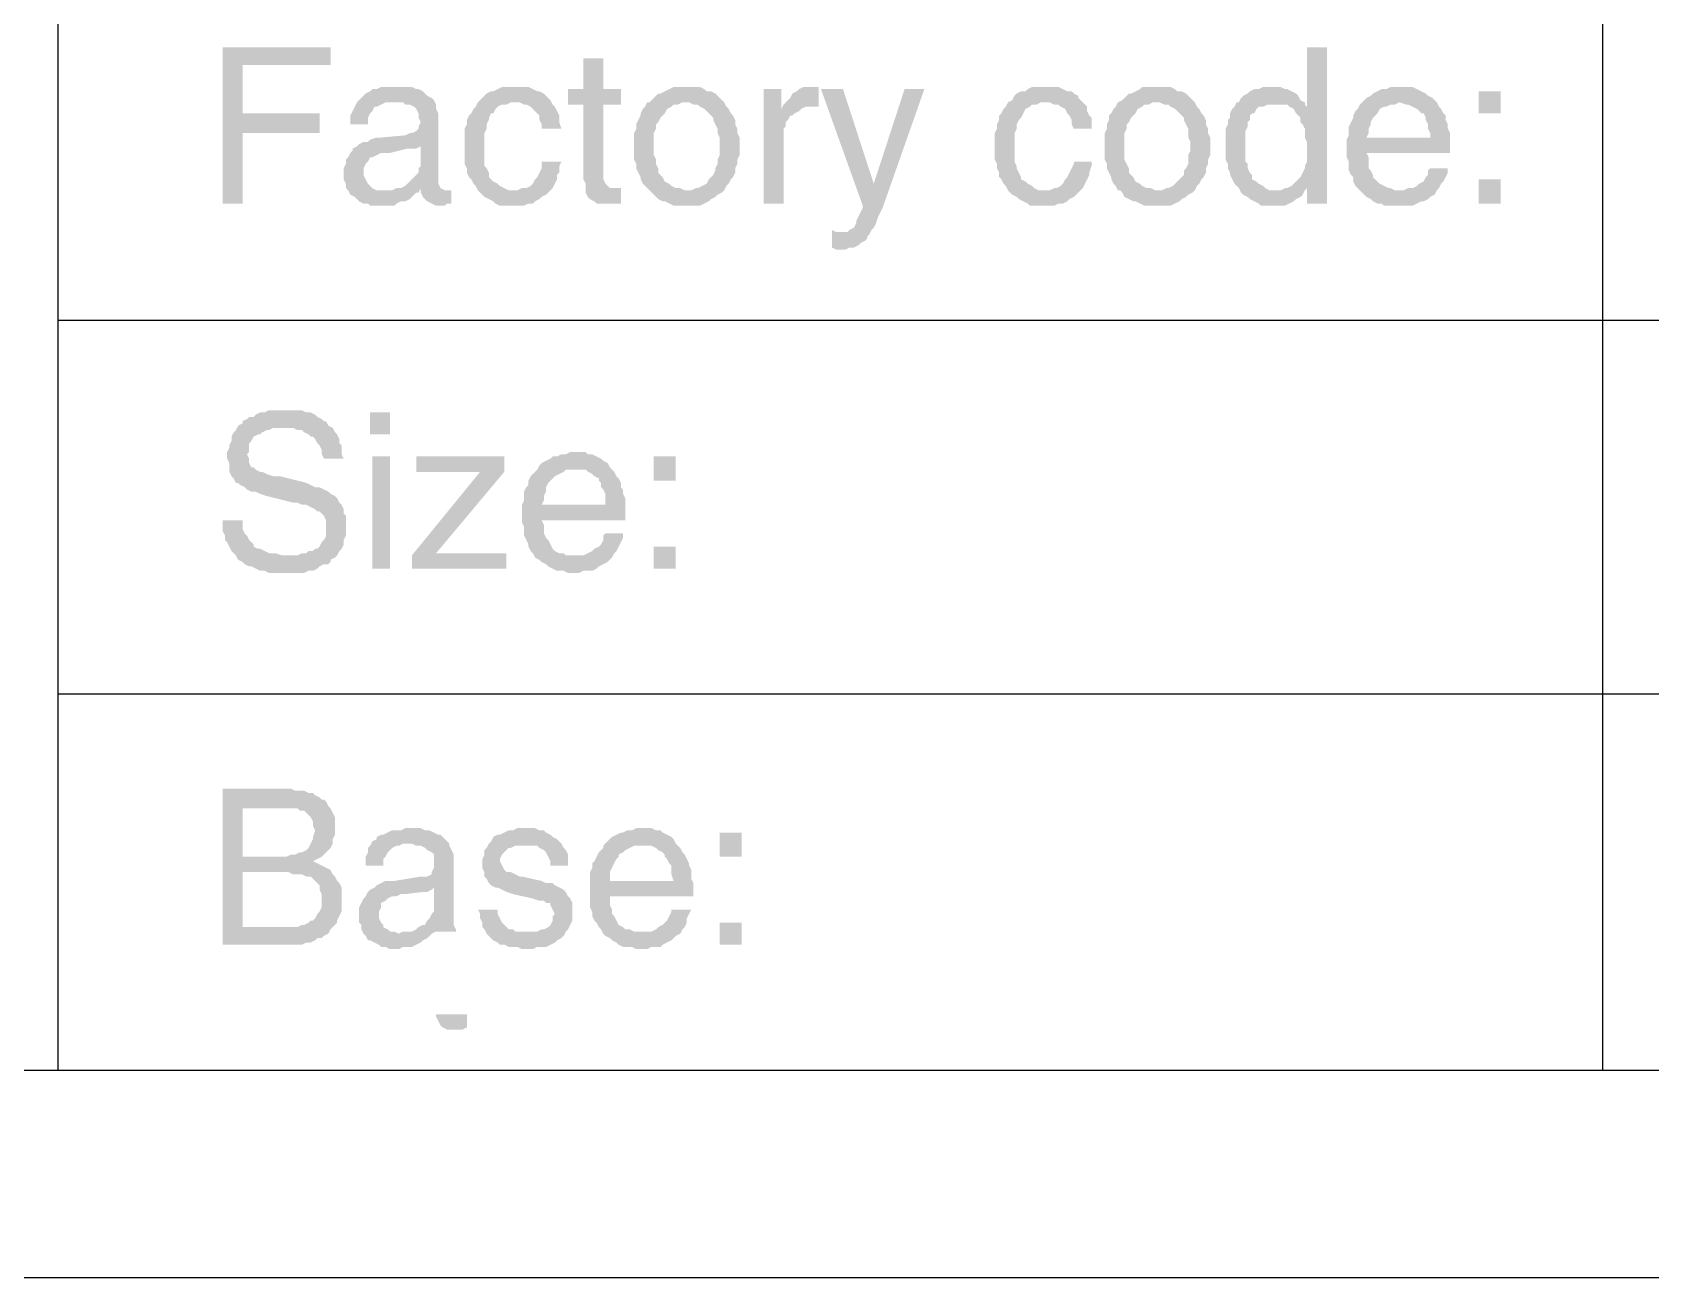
# Model space of a CAD drawing. Header units: millimetres. Extents: x 1167 to 2269, y 1197 to 1555.
# Drawn here: x 1868.14 to 1901.34, y 1258.23 to 1283.78 of the extents above; entities that cross this region are included whole.
import ezdxf

# ---------------------------------------------------------------- set-up
doc = ezdxf.new("R2010")
doc.units = ezdxf.units.MM

msp = doc.modelspace()

# ---------------------------------------------------------------- hatches: boundary and pattern name
at = {"transparency": 33554559}
for points in [[(1874.25349, 1283.4734), (1872.04202, 1283.4734), (1872.04202, 1280.26902), (1872.44821, 1280.26902), (1872.44821, 1281.71325), (1874.02783, 1281.71325), (1874.02783, 1282.11944), (1872.44821, 1282.11944), (1872.44821, 1283.11235), (1874.25349, 1283.11235), (1874.25349, 1283.29288)], [(1879.84988, 1283.24774), (1879.44369, 1283.24774), (1879.44369, 1282.61589), (1879.12777, 1282.61589), (1879.12777, 1282.29997), (1879.44369, 1282.29997), (1879.44369, 1280.76547), (1879.48883, 1280.67521), (1879.48883, 1280.49468), (1879.53396, 1280.40442), (1879.57909, 1280.35928), (1879.57909, 1280.35928), (1879.66936, 1280.31415), (1879.71449, 1280.26902), (1880.21094, 1280.26902), (1880.21094, 1280.58495), (1879.98528, 1280.58495), (1879.94015, 1280.63008), (1879.89502, 1280.67521), (1879.84988, 1280.76547), (1879.84988, 1282.29997), (1880.21094, 1282.29997), (1880.21094, 1282.61589), (1879.84988, 1282.61589)], [(1894.69837, 1283.4734), (1894.29218, 1283.4734), (1894.29218, 1282.25484), (1893.93112, 1282.25484), (1894.02139, 1282.2097), (1894.06652, 1282.11944), (1894.11165, 1282.07431), (1894.15678, 1282.02918), (1894.15678, 1281.93891), (1894.20191, 1281.89378), (1894.24705, 1281.80351), (1894.24705, 1281.62299), (1894.29218, 1281.53272), (1894.29218, 1281.12653), (1894.24705, 1281.03627), (1894.24705, 1280.99114), (1894.20191, 1280.90087), (1894.15678, 1280.81061), (1894.11165, 1280.76547), (1894.11165, 1280.76547), (1894.02139, 1280.67521), (1893.97625, 1280.63008), (1893.88599, 1280.58495), (1894.29218, 1280.58495), (1894.29218, 1280.26902), (1894.69837, 1280.26902)], [(1875.60746, 1282.66103), (1875.29153, 1282.66103), (1875.20127, 1282.61589), (1875.11101, 1282.61589), (1875.06587, 1282.57076), (1874.97561, 1282.52563), (1874.93048, 1282.4805), (1874.88535, 1282.43536), (1874.84021, 1282.39023), (1874.79508, 1282.3451), (1874.74995, 1282.25484), (1874.70482, 1282.16457), (1874.65968, 1282.07431), (1874.65968, 1281.89378), (1875.02074, 1281.89378), (1875.02074, 1282.02918), (1875.06587, 1282.11944), (1875.11101, 1282.16457), (1875.15614, 1282.25484), (1875.20127, 1282.25484), (1875.29153, 1282.29997), (1875.3818, 1282.3451), (1875.56233, 1282.3451), (1876.37471, 1282.39023), (1876.32957, 1282.43536), (1876.23931, 1282.4805), (1876.19418, 1282.52563), (1876.14905, 1282.57076), (1876.05878, 1282.61589), (1876.01365, 1282.61589), (1875.92339, 1282.66103), (1875.69772, 1282.66103)], [(1878.0446, 1282.66103), (1877.7738, 1282.66103), (1877.68354, 1282.61589), (1877.59328, 1282.57076), (1877.54814, 1282.57076), (1877.45788, 1282.52563), (1877.41275, 1282.4805), (1877.32248, 1282.39023), (1877.27735, 1282.3451), (1878.13486, 1282.3451), (1878.22513, 1282.29997), (1878.27026, 1282.29997), (1878.36052, 1282.25484), (1878.40565, 1282.2097), (1878.49592, 1282.11944), (1878.54105, 1282.07431), (1878.54105, 1281.98404), (1878.58618, 1281.89378), (1878.58618, 1281.80351), (1878.99237, 1281.80351), (1878.94724, 1281.93891), (1878.94724, 1282.07431), (1878.90211, 1282.16457), (1878.85698, 1282.25484), (1878.81184, 1282.29997), (1878.76671, 1282.39023), (1878.72158, 1282.43536), (1878.67645, 1282.4805), (1878.63132, 1282.52563), (1878.54105, 1282.57076), (1878.49592, 1282.57076), (1878.40565, 1282.61589), (1878.31539, 1282.66103), (1878.13486, 1282.66103)], [(1881.56491, 1282.66103), (1881.29411, 1282.66103), (1881.20385, 1282.61589), (1881.11358, 1282.57076), (1881.02332, 1282.52563), (1880.97819, 1282.52563), (1880.88792, 1282.43536), (1880.84279, 1282.39023), (1880.79766, 1282.3451), (1880.75253, 1282.3451), (1880.7074, 1282.25484), (1880.66226, 1282.2097), (1880.61713, 1282.11944), (1880.61713, 1282.07431), (1880.572, 1281.98404), (1880.52687, 1281.89378), (1880.52687, 1281.80351), (1880.48173, 1281.71325), (1880.48173, 1281.44246), (1880.48173, 1281.17166), (1880.52687, 1281.0814), (1880.52687, 1280.99114), (1880.572, 1280.90087), (1880.61713, 1280.81061), (1880.61713, 1280.76547), (1880.66226, 1280.67521), (1880.7074, 1280.63008), (1880.79766, 1280.53981), (1881.56491, 1280.53981), (1881.51977, 1280.53981), (1881.42951, 1280.58495), (1881.33925, 1280.58495), (1881.24898, 1280.63008), (1881.20385, 1280.67521), (1881.11358, 1280.72034), (1881.06845, 1280.81061), (1881.02332, 1280.85574), (1880.97819, 1280.90087), (1880.97819, 1280.99114), (1880.93306, 1281.0814), (1880.93306, 1281.17166), (1880.88792, 1281.26193), (1880.88792, 1281.71325), (1880.93306, 1281.80351), (1880.93306, 1281.89378), (1880.97819, 1281.93891), (1881.02332, 1282.02918), (1881.06845, 1282.07431), (1881.11358, 1282.11944), (1881.15872, 1282.2097), (1881.24898, 1282.25484), (1881.29411, 1282.29997), (1881.38438, 1282.29997), (1881.47464, 1282.3451), (1882.33215, 1282.3451), (1882.28702, 1282.39023), (1882.19676, 1282.4805), (1882.15162, 1282.52563), (1882.06136, 1282.57076), (1881.9711, 1282.57076), (1881.92596, 1282.61589), (1881.8357, 1282.66103), (1881.65517, 1282.66103)], [(1883.50559, 1282.61589), (1883.14453, 1282.61589), (1883.14453, 1280.26902), (1883.55072, 1280.26902), (1883.55072, 1281.80351), (1883.59585, 1281.84865), (1883.59585, 1281.93891), (1883.64099, 1281.98404), (1883.68612, 1282.07431), (1883.73125, 1282.07431), (1883.77638, 1282.11944), (1883.86665, 1282.16457), (1883.50559, 1282.2097)], [(1884.18257, 1282.66103), (1883.95691, 1282.66103), (1883.86665, 1282.61589), (1883.82152, 1282.57076), (1883.73125, 1282.52563), (1883.68612, 1282.43536), (1883.64099, 1282.39023), (1883.59585, 1282.3451), (1883.55072, 1282.29997), (1884.18257, 1282.25484), (1884.27284, 1282.25484), (1884.27284, 1282.66103), (1884.27284, 1282.66103)], [(1884.76929, 1282.61589), (1884.31797, 1282.61589), (1885.17548, 1280.22389), (1885.40114, 1280.67521)], [(1886.43918, 1282.61589), (1886.03299, 1282.61589), (1885.40114, 1280.67521), (1885.17548, 1280.22389), (1885.17548, 1280.17876), (1885.17548, 1280.17876), (1885.13035, 1280.08849), (1885.08522, 1279.99823), (1885.04008, 1279.90796), (1885.04008, 1279.86283), (1884.99495, 1279.77257), (1884.90469, 1279.72743), (1884.85956, 1279.6823), (1884.76929, 1279.6823), (1885.31088, 1279.63717), (1885.35601, 1279.72743), (1885.40114, 1279.77257), (1885.44627, 1279.86283), (1885.49141, 1279.99823), (1885.53654, 1280.08849), (1885.58167, 1280.17876)], [(1888.92145, 1282.66103), (1888.65066, 1282.66103), (1888.56039, 1282.61589), (1888.51526, 1282.57076), (1888.425, 1282.57076), (1888.33473, 1282.52563), (1888.2896, 1282.4805), (1888.24447, 1282.39023), (1888.1542, 1282.3451), (1889.01172, 1282.3451), (1889.10198, 1282.29997), (1889.19224, 1282.29997), (1889.23738, 1282.25484), (1889.32764, 1282.2097), (1889.37277, 1282.11944), (1889.4179, 1282.07431), (1889.46304, 1281.98404), (1889.46304, 1281.89378), (1889.50817, 1281.80351), (1889.86923, 1281.80351), (1889.86923, 1282.02918), (1889.82409, 1282.07431), (1889.77896, 1282.16457), (1889.77896, 1282.25484), (1889.73383, 1282.29997), (1889.64357, 1282.39023), (1889.59843, 1282.43536), (1889.59843, 1282.4805), (1889.50817, 1282.52563), (1889.46304, 1282.57076), (1889.37277, 1282.57076), (1889.28251, 1282.61589), (1889.19224, 1282.66103), (1889.01172, 1282.66103)], [(1891.22319, 1282.66103), (1890.90727, 1282.66103), (1890.86213, 1282.61589), (1890.77187, 1282.57076), (1890.68161, 1282.52563), (1890.63647, 1282.52563), (1890.54621, 1282.43536), (1890.50108, 1282.39023), (1890.41081, 1282.3451), (1890.41081, 1282.3451), (1890.36568, 1282.25484), (1890.32055, 1282.2097), (1890.27542, 1282.11944), (1890.23028, 1282.07431), (1890.23028, 1281.98404), (1890.18515, 1281.89378), (1890.18515, 1281.80351), (1890.14002, 1281.71325), (1890.14002, 1281.44246), (1890.14002, 1281.17166), (1890.18515, 1281.0814), (1890.18515, 1280.99114), (1890.23028, 1280.90087), (1890.27542, 1280.81061), (1890.27542, 1280.76547), (1890.32055, 1280.67521), (1890.36568, 1280.63008), (1890.41081, 1280.53981), (1891.22319, 1280.53981), (1891.17806, 1280.53981), (1891.0878, 1280.58495), (1890.99753, 1280.58495), (1890.90727, 1280.63008), (1890.86213, 1280.67521), (1890.77187, 1280.72034), (1890.72674, 1280.81061), (1890.68161, 1280.85574), (1890.63647, 1280.90087), (1890.63647, 1280.99114), (1890.59134, 1281.0814), (1890.54621, 1281.17166), (1890.54621, 1281.71325), (1890.59134, 1281.80351), (1890.59134, 1281.89378), (1890.63647, 1281.93891), (1890.68161, 1282.02918), (1890.72674, 1282.07431), (1890.77187, 1282.11944), (1890.817, 1282.2097), (1890.90727, 1282.25484), (1890.9524, 1282.29997), (1891.04266, 1282.29997), (1891.13293, 1282.3451), (1891.99044, 1282.3451), (1891.94531, 1282.39023), (1891.85504, 1282.4805), (1891.80991, 1282.52563), (1891.71965, 1282.57076), (1891.62938, 1282.57076), (1891.58425, 1282.61589), (1891.49398, 1282.66103), (1891.31346, 1282.66103)], [(1893.57006, 1282.66103), (1893.38954, 1282.66103), (1893.29927, 1282.61589), (1893.20901, 1282.61589), (1893.11874, 1282.57076), (1893.07361, 1282.52563), (1892.98335, 1282.4805), (1892.93821, 1282.43536), (1892.89308, 1282.3451), (1892.84795, 1282.3451), (1893.66033, 1282.29997), (1893.88599, 1282.29997), (1893.93112, 1282.25484), (1894.29218, 1282.25484), (1894.24705, 1282.29997), (1894.24705, 1282.3451), (1894.15678, 1282.39023), (1894.11165, 1282.4805), (1894.06652, 1282.52563), (1893.97625, 1282.57076), (1893.88599, 1282.61589), (1893.84086, 1282.61589), (1893.75059, 1282.66103), (1893.66033, 1282.66103)], [(1896.23286, 1282.66103), (1896.0072, 1282.66103), (1895.91694, 1282.61589), (1895.82667, 1282.61589), (1895.73641, 1282.57076), (1895.64614, 1282.52563), (1895.60101, 1282.4805), (1895.51075, 1282.43536), (1895.46562, 1282.39023), (1895.42048, 1282.3451), (1896.18773, 1282.3451), (1896.32313, 1282.29997), (1896.36826, 1282.29997), (1896.45852, 1282.25484), (1896.54879, 1282.2097), (1896.59392, 1282.16457), (1896.63905, 1282.11944), (1896.68418, 1282.11944), (1896.72932, 1282.02918), (1896.72932, 1281.98404), (1896.77445, 1281.89378), (1896.77445, 1281.80351), (1896.81958, 1281.71325), (1896.81958, 1281.62299), (1895.51075, 1281.62299), (1895.10456, 1281.57785), (1895.10456, 1281.2168), (1895.14969, 1281.12653), (1895.14969, 1280.946), (1895.19482, 1280.85574), (1895.23995, 1280.81061), (1895.23995, 1280.72034), (1895.28509, 1280.63008), (1895.33022, 1280.58495), (1895.37535, 1280.53981), (1896.18773, 1280.53981), (1896.09747, 1280.53981), (1896.0072, 1280.58495), (1895.96207, 1280.58495), (1895.87181, 1280.63008), (1895.78154, 1280.67521), (1895.73641, 1280.72034), (1895.69128, 1280.76547), (1895.64614, 1280.81061), (1895.64614, 1280.85574), (1895.60101, 1280.946), (1895.55588, 1280.99114), (1895.55588, 1281.2168), (1895.51075, 1281.30706), (1897.22577, 1281.30706), (1897.22577, 1281.71325), (1897.18064, 1281.80351), (1897.18064, 1281.89378), (1897.13551, 1281.98404), (1897.13551, 1282.07431), (1897.09037, 1282.11944), (1897.04524, 1282.2097), (1897.00011, 1282.25484), (1896.95498, 1282.3451), (1896.90985, 1282.39023), (1896.86471, 1282.43536), (1896.77445, 1282.4805), (1896.72932, 1282.52563), (1896.63905, 1282.57076), (1896.54879, 1282.61589), (1896.45852, 1282.66103), (1896.32313, 1282.66103)], [(1898.26381, 1282.11944), (1898.26381, 1282.57076), (1897.81249, 1282.57076), (1897.81249, 1282.11944)], [(1876.37471, 1282.39023), (1875.56233, 1282.3451), (1875.74286, 1282.3451), (1875.78799, 1282.29997), (1875.87825, 1282.29997), (1875.96852, 1282.25484), (1876.01365, 1282.2097), (1876.05878, 1282.11944), (1876.05878, 1282.02918), (1876.10391, 1281.93891), (1876.10391, 1281.93891), (1876.05878, 1281.84865), (1876.05878, 1281.80351), (1876.01365, 1281.75838), (1875.92339, 1281.71325), (1875.87825, 1281.71325), (1875.78799, 1281.66812), (1875.29153, 1281.62299), (1875.20127, 1281.62299), (1875.06587, 1281.57785), (1875.02074, 1281.53272), (1874.93048, 1281.53272), (1874.84021, 1281.48759), (1876.10391, 1281.44246), (1876.10391, 1281.03627), (1876.10391, 1281.03627), (1876.05878, 1280.99114), (1876.05878, 1280.90087), (1876.01365, 1280.85574), (1875.92339, 1280.76547), (1875.87825, 1280.72034), (1875.83312, 1280.67521), (1875.78799, 1280.63008), (1875.69772, 1280.58495), (1875.60746, 1280.58495), (1875.5172, 1280.53981), (1874.61455, 1280.53981), (1874.65968, 1280.44955), (1874.74995, 1280.40442), (1874.79508, 1280.35928), (1874.84021, 1280.31415), (1874.93048, 1280.26902), (1875.02074, 1280.26902), (1875.06587, 1280.22389), (1875.56233, 1280.22389), (1875.60746, 1280.26902), (1875.69772, 1280.31415), (1875.78799, 1280.31415), (1875.87825, 1280.35928), (1875.92339, 1280.40442), (1876.01365, 1280.49468), (1876.05878, 1280.49468), (1876.10391, 1280.58495), (1876.5101, 1280.58495), (1876.46497, 1280.67521), (1876.46497, 1282.11944), (1876.41984, 1282.2097), (1876.41984, 1282.29997)], [(1877.27735, 1282.3451), (1877.23222, 1282.25484), (1877.18709, 1282.2097), (1877.14195, 1282.11944), (1877.09682, 1282.07431), (1877.05169, 1281.98404), (1877.05169, 1281.89378), (1877.00656, 1281.80351), (1877.00656, 1281.0814), (1877.05169, 1280.99114), (1877.05169, 1280.90087), (1877.09682, 1280.81061), (1877.14195, 1280.76547), (1877.18709, 1280.67521), (1877.23222, 1280.63008), (1877.27735, 1280.53981), (1877.99947, 1280.53981), (1877.9092, 1280.53981), (1877.81894, 1280.58495), (1877.72867, 1280.63008), (1877.68354, 1280.67521), (1877.59328, 1280.72034), (1877.54814, 1280.76547), (1877.50301, 1280.81061), (1877.50301, 1280.90087), (1877.45788, 1280.99114), (1877.41275, 1281.03627), (1877.41275, 1281.71325), (1877.45788, 1281.80351), (1877.45788, 1281.89378), (1877.50301, 1281.98404), (1877.50301, 1282.02918), (1877.54814, 1282.11944), (1877.59328, 1282.11944), (1877.63841, 1282.2097), (1877.68354, 1282.25484), (1877.7738, 1282.29997), (1877.86407, 1282.29997), (1877.95433, 1282.3451), (1878.0446, 1282.3451)], [(1882.33215, 1282.3451), (1881.56491, 1282.3451), (1881.61004, 1282.3451), (1881.7003, 1282.29997), (1881.79057, 1282.29997), (1881.8357, 1282.25484), (1881.92596, 1282.2097), (1881.9711, 1282.16457), (1882.06136, 1282.07431), (1882.10649, 1282.02918), (1882.10649, 1281.98404), (1882.15162, 1281.89378), (1882.19676, 1281.80351), (1882.19676, 1281.71325), (1882.24189, 1281.62299), (1882.24189, 1281.26193), (1882.19676, 1281.17166), (1882.19676, 1281.0814), (1882.15162, 1280.99114), (1882.15162, 1280.946), (1882.10649, 1280.85574), (1882.06136, 1280.81061), (1882.01623, 1280.76547), (1881.9711, 1280.67521), (1881.88083, 1280.63008), (1881.79057, 1280.58495), (1881.74544, 1280.58495), (1881.65517, 1280.53981), (1880.79766, 1280.53981), (1880.84279, 1280.49468), (1880.93306, 1280.40442), (1880.97819, 1280.35928), (1881.06845, 1280.31415), (1881.11358, 1280.31415), (1881.20385, 1280.26902), (1881.29411, 1280.22389), (1881.8357, 1280.22389), (1881.92596, 1280.26902), (1882.01623, 1280.31415), (1882.06136, 1280.35928), (1882.15162, 1280.40442), (1882.19676, 1280.44955), (1882.28702, 1280.49468), (1882.33215, 1280.53981), (1882.33215, 1280.53981), (1882.37729, 1280.63008), (1882.42242, 1280.67521), (1882.46755, 1280.76547), (1882.51268, 1280.81061), (1882.55781, 1280.90087), (1882.55781, 1280.99114), (1882.60295, 1281.0814), (1882.60295, 1281.17166), (1882.64808, 1281.26193), (1882.64808, 1281.44246), (1882.64808, 1281.62299), (1882.60295, 1281.71325), (1882.60295, 1281.80351), (1882.55781, 1281.89378), (1882.55781, 1281.98404), (1882.51268, 1282.07431), (1882.46755, 1282.11944), (1882.42242, 1282.2097), (1882.37729, 1282.25484)], [(1883.55072, 1282.29997), (1883.50559, 1282.2097), (1883.86665, 1282.16457), (1883.91178, 1282.2097), (1884.00204, 1282.25484), (1884.18257, 1282.25484)], [(1888.1542, 1282.3451), (1888.10907, 1282.25484), (1888.06394, 1282.2097), (1888.01881, 1282.11944), (1887.97368, 1282.07431), (1887.97368, 1281.98404), (1887.92854, 1281.89378), (1887.92854, 1281.80351), (1887.88341, 1281.71325), (1887.88341, 1281.17166), (1887.92854, 1281.0814), (1887.92854, 1280.99114), (1887.97368, 1280.90087), (1887.97368, 1280.81061), (1888.01881, 1280.76547), (1888.06394, 1280.67521), (1888.10907, 1280.63008), (1888.1542, 1280.53981), (1888.92145, 1280.53981), (1888.78605, 1280.53981), (1888.69579, 1280.58495), (1888.65066, 1280.63008), (1888.56039, 1280.67521), (1888.51526, 1280.72034), (1888.425, 1280.76547), (1888.425, 1280.81061), (1888.37986, 1280.90087), (1888.33473, 1280.99114), (1888.33473, 1281.03627), (1888.2896, 1281.12653), (1888.2896, 1281.71325), (1888.33473, 1281.80351), (1888.33473, 1281.89378), (1888.37986, 1281.98404), (1888.425, 1282.02918), (1888.47013, 1282.11944), (1888.47013, 1282.11944), (1888.51526, 1282.2097), (1888.60553, 1282.25484), (1888.65066, 1282.29997), (1888.74092, 1282.29997), (1888.83119, 1282.3451), (1888.92145, 1282.3451)], [(1891.99044, 1282.3451), (1891.22319, 1282.3451), (1891.26832, 1282.3451), (1891.35859, 1282.29997), (1891.44885, 1282.29997), (1891.49398, 1282.25484), (1891.58425, 1282.2097), (1891.62938, 1282.16457), (1891.71965, 1282.07431), (1891.76478, 1282.02918), (1891.76478, 1281.98404), (1891.80991, 1281.89378), (1891.85504, 1281.80351), (1891.85504, 1281.62299), (1891.90017, 1281.53272), (1891.90017, 1281.35219), (1891.85504, 1281.26193), (1891.85504, 1281.0814), (1891.80991, 1280.99114), (1891.76478, 1280.946), (1891.76478, 1280.85574), (1891.71965, 1280.81061), (1891.67451, 1280.76547), (1891.58425, 1280.67521), (1891.53912, 1280.63008), (1891.44885, 1280.58495), (1891.40372, 1280.58495), (1891.31346, 1280.53981), (1890.45594, 1280.53981), (1890.50108, 1280.49468), (1890.54621, 1280.40442), (1890.63647, 1280.35928), (1890.72674, 1280.31415), (1890.77187, 1280.31415), (1890.86213, 1280.26902), (1890.9524, 1280.22389), (1891.49398, 1280.22389), (1891.58425, 1280.26902), (1891.67451, 1280.31415), (1891.71965, 1280.35928), (1891.80991, 1280.40442), (1891.85504, 1280.44955), (1891.94531, 1280.49468), (1891.99044, 1280.53981), (1891.99044, 1280.53981), (1892.03557, 1280.63008), (1892.0807, 1280.67521), (1892.12584, 1280.76547), (1892.17097, 1280.81061), (1892.2161, 1280.90087), (1892.2161, 1280.99114), (1892.26123, 1281.0814), (1892.26123, 1281.17166), (1892.30636, 1281.26193), (1892.30636, 1281.44246), (1892.30636, 1281.62299), (1892.26123, 1281.71325), (1892.26123, 1281.80351), (1892.2161, 1281.89378), (1892.2161, 1281.98404), (1892.17097, 1282.07431), (1892.12584, 1282.11944), (1892.0807, 1282.2097), (1892.03557, 1282.25484)], [(1892.84795, 1282.3451), (1892.80282, 1282.25484), (1892.75769, 1282.2097), (1892.71255, 1282.11944), (1892.71255, 1282.02918), (1892.66742, 1281.98404), (1892.66742, 1281.89378), (1892.62229, 1281.80351), (1892.62229, 1281.17166), (1892.66742, 1281.0814), (1892.66742, 1280.99114), (1892.71255, 1280.90087), (1892.71255, 1280.85574), (1892.75769, 1280.76547), (1892.80282, 1280.67521), (1892.84795, 1280.63008), (1892.89308, 1280.58495), (1892.93821, 1280.49468), (1892.98335, 1280.44955), (1893.07361, 1280.40442), (1893.11874, 1280.35928), (1893.20901, 1280.31415), (1893.29927, 1280.26902), (1893.3444, 1280.22389), (1893.84086, 1280.22389), (1893.93112, 1280.26902), (1894.02139, 1280.31415), (1894.06652, 1280.35928), (1894.15678, 1280.40442), (1894.20191, 1280.44955), (1894.24705, 1280.53981), (1893.52493, 1280.53981), (1893.43467, 1280.58495), (1893.38954, 1280.63008), (1893.29927, 1280.67521), (1893.25414, 1280.72034), (1893.16388, 1280.76547), (1893.16388, 1280.85574), (1893.11874, 1280.90087), (1893.07361, 1280.99114), (1893.07361, 1281.0814), (1893.02848, 1281.12653), (1893.02848, 1281.75838), (1893.07361, 1281.84865), (1893.07361, 1281.93891), (1893.11874, 1281.98404), (1893.11874, 1282.07431), (1893.16388, 1282.11944), (1893.20901, 1282.11944), (1893.25414, 1282.2097), (1893.29927, 1282.25484), (1893.38954, 1282.25484), (1893.4798, 1282.29997), (1893.66033, 1282.29997)], [(1895.42048, 1282.3451), (1895.37535, 1282.29997), (1895.33022, 1282.2097), (1895.28509, 1282.16457), (1895.23995, 1282.07431), (1895.23995, 1282.02918), (1895.19482, 1281.93891), (1895.14969, 1281.84865), (1895.14969, 1281.66812), (1895.10456, 1281.57785), (1895.51075, 1281.62299), (1895.55588, 1281.71325), (1895.55588, 1281.80351), (1895.60101, 1281.89378), (1895.60101, 1281.93891), (1895.64614, 1282.02918), (1895.69128, 1282.07431), (1895.73641, 1282.11944), (1895.78154, 1282.2097), (1895.87181, 1282.25484), (1895.91694, 1282.25484), (1896.0072, 1282.29997), (1896.09747, 1282.29997), (1896.18773, 1282.3451)], [(1874.84021, 1281.48759), (1874.79508, 1281.44246), (1874.70482, 1281.39732), (1874.70482, 1281.35219), (1874.65968, 1281.30706), (1874.61455, 1281.2168), (1874.56942, 1281.17166), (1874.56942, 1281.0814), (1874.52429, 1280.99114), (1874.52429, 1280.76547), (1874.56942, 1280.67521), (1874.56942, 1280.58495), (1874.61455, 1280.53981), (1875.33667, 1280.53981), (1875.20127, 1280.53981), (1875.11101, 1280.58495), (1875.06587, 1280.63008), (1875.02074, 1280.67521), (1874.97561, 1280.76547), (1874.93048, 1280.85574), (1874.93048, 1280.99114), (1874.97561, 1281.0814), (1875.02074, 1281.12653), (1875.06587, 1281.2168), (1875.11101, 1281.2168), (1875.20127, 1281.26193), (1875.29153, 1281.30706), (1875.47206, 1281.30706), (1875.83312, 1281.39732), (1876.01365, 1281.39732), (1876.10391, 1281.44246)], [(1878.99237, 1281.12653), (1878.58618, 1281.12653), (1878.58618, 1280.99114), (1878.54105, 1280.90087), (1878.49592, 1280.81061), (1878.45079, 1280.76547), (1878.40565, 1280.67521), (1878.36052, 1280.63008), (1878.27026, 1280.58495), (1878.17999, 1280.58495), (1878.08973, 1280.53981), (1877.27735, 1280.53981), (1877.32248, 1280.49468), (1877.36761, 1280.44955), (1877.41275, 1280.40442), (1877.50301, 1280.35928), (1877.59328, 1280.31415), (1877.63841, 1280.26902), (1877.72867, 1280.22389), (1878.22513, 1280.22389), (1878.31539, 1280.26902), (1878.40565, 1280.26902), (1878.45079, 1280.31415), (1878.54105, 1280.35928), (1878.58618, 1280.40442), (1878.67645, 1280.44955), (1878.72158, 1280.49468), (1878.76671, 1280.53981), (1878.81184, 1280.58495), (1878.85698, 1280.67521), (1878.90211, 1280.76547), (1878.90211, 1280.85574), (1878.94724, 1280.90087), (1878.94724, 1281.03627)], [(1889.86923, 1281.12653), (1889.50817, 1281.12653), (1889.50817, 1281.0814), (1889.46304, 1280.99114), (1889.4179, 1280.90087), (1889.37277, 1280.81061), (1889.32764, 1280.76547), (1889.28251, 1280.67521), (1889.23738, 1280.63008), (1889.14711, 1280.58495), (1889.10198, 1280.58495), (1889.01172, 1280.53981), (1888.1542, 1280.53981), (1888.19934, 1280.49468), (1888.24447, 1280.44955), (1888.33473, 1280.40442), (1888.37986, 1280.35928), (1888.47013, 1280.31415), (1888.56039, 1280.26902), (1888.60553, 1280.22389), (1889.10198, 1280.22389), (1889.19224, 1280.26902), (1889.28251, 1280.26902), (1889.37277, 1280.31415), (1889.4179, 1280.35928), (1889.50817, 1280.40442), (1889.5533, 1280.44955), (1889.59843, 1280.49468), (1889.64357, 1280.53981), (1889.6887, 1280.58495), (1889.73383, 1280.67521), (1889.77896, 1280.76547), (1889.82409, 1280.85574), (1889.82409, 1280.90087), (1889.86923, 1281.03627)], [(1897.18064, 1280.99114), (1896.81958, 1280.99114), (1896.77445, 1280.946), (1896.77445, 1280.85574), (1896.72932, 1280.81061), (1896.68418, 1280.72034), (1896.59392, 1280.67521), (1896.54879, 1280.63008), (1896.45852, 1280.58495), (1896.36826, 1280.58495), (1896.27799, 1280.53981), (1895.37535, 1280.53981), (1895.46562, 1280.44955), (1895.51075, 1280.40442), (1895.60101, 1280.35928), (1895.64614, 1280.31415), (1895.73641, 1280.26902), (1895.82667, 1280.26902), (1895.87181, 1280.22389), (1896.45852, 1280.22389), (1896.54879, 1280.26902), (1896.63905, 1280.31415), (1896.68418, 1280.31415), (1896.77445, 1280.35928), (1896.81958, 1280.40442), (1896.90985, 1280.44955), (1896.95498, 1280.53981), (1897.00011, 1280.58495), (1897.04524, 1280.67521), (1897.09037, 1280.72034), (1897.13551, 1280.81061), (1897.18064, 1280.90087)], [(1876.5101, 1280.58495), (1876.10391, 1280.58495), (1876.10391, 1280.49468), (1876.60037, 1280.53981), (1876.60037, 1280.53981)], [(1876.73576, 1280.53981), (1876.60037, 1280.53981), (1876.10391, 1280.49468), (1876.14905, 1280.40442), (1876.19418, 1280.35928), (1876.19418, 1280.35928), (1876.23931, 1280.31415), (1876.32957, 1280.26902), (1876.41984, 1280.22389), (1876.60037, 1280.22389), (1876.6455, 1280.26902), (1876.73576, 1280.26902)], [(1893.88599, 1280.58495), (1893.84086, 1280.58495), (1893.75059, 1280.53981), (1893.66033, 1280.53981), (1894.24705, 1280.53981), (1894.29218, 1280.58495)], [(1898.26381, 1280.26902), (1898.26381, 1280.76547), (1897.81249, 1280.76547), (1897.81249, 1280.26902)], [(1884.54363, 1279.72743), (1884.54363, 1279.36638), (1884.54363, 1279.36638), (1884.63389, 1279.32124), (1884.81442, 1279.32124), (1884.90469, 1279.36638), (1884.99495, 1279.36638), (1885.08522, 1279.41151), (1885.13035, 1279.45664), (1885.22061, 1279.50177), (1885.26574, 1279.54691), (1885.26574, 1279.59204), (1885.31088, 1279.63717), (1884.76929, 1279.6823), (1884.63389, 1279.6823)], [(1873.30572, 1276.0266), (1872.98979, 1276.0266), (1872.89953, 1275.98146), (1872.80927, 1275.98146), (1872.719, 1275.93633), (1872.67387, 1275.8912), (1872.5836, 1275.8912), (1872.53847, 1275.84607), (1872.44821, 1275.80094), (1872.44821, 1275.7558), (1872.35794, 1275.71067), (1873.30572, 1275.66554), (1873.48625, 1275.66554), (1873.57651, 1275.62041), (1873.66678, 1275.62041), (1873.71191, 1275.57527), (1873.80217, 1275.53014), (1873.84731, 1275.48501), (1873.89244, 1275.48501), (1873.93757, 1275.43988), (1873.9827, 1275.34961), (1874.02783, 1275.30448), (1874.07297, 1275.21422), (1874.07297, 1275.12395), (1874.1181, 1275.03369), (1874.52429, 1275.03369), (1874.47916, 1275.12395), (1874.47916, 1275.30448), (1874.43402, 1275.34961), (1874.43402, 1275.43988), (1874.38889, 1275.53014), (1874.34376, 1275.57527), (1874.29863, 1275.66554), (1874.20836, 1275.71067), (1874.16323, 1275.80094), (1874.1181, 1275.80094), (1874.07297, 1275.84607), (1873.9827, 1275.8912), (1873.93757, 1275.93633), (1873.84731, 1275.98146), (1873.75704, 1275.98146), (1873.66678, 1276.0266), (1873.39598, 1276.0266)], [(1875.47206, 1275.53014), (1875.47206, 1275.98146), (1875.06587, 1275.98146), (1875.06587, 1275.53014)], [(1872.35794, 1275.71067), (1872.31281, 1275.62041), (1872.26768, 1275.57527), (1872.22255, 1275.48501), (1872.22255, 1275.39475), (1872.17741, 1275.30448), (1872.17741, 1275.25935), (1872.13228, 1275.16908), (1872.13228, 1275.03369), (1872.13228, 1275.03369), (1872.17741, 1274.94342), (1872.17741, 1274.7629), (1872.22255, 1274.67263), (1872.26768, 1274.6275), (1872.31281, 1274.53723), (1872.35794, 1274.53723), (1872.40308, 1274.4921), (1872.49334, 1274.44697), (1872.53847, 1274.40184), (1872.62874, 1274.35671), (1872.719, 1274.35671), (1872.80927, 1274.31157), (1872.94466, 1274.26644), (1873.48625, 1274.13104), (1873.57651, 1274.13104), (1873.66678, 1274.08591), (1873.75704, 1274.08591), (1873.84731, 1274.04078), (1873.93757, 1273.99565), (1873.9827, 1273.95052), (1874.02783, 1273.95052), (1874.07297, 1273.90538), (1874.1181, 1273.86025), (1874.16323, 1273.76999), (1874.16323, 1273.45406), (1874.1181, 1273.3638), (1874.07297, 1273.31867), (1874.02783, 1273.2284), (1873.9827, 1273.18327), (1873.93757, 1273.18327), (1873.89244, 1273.13814), (1873.80217, 1273.13814), (1873.75704, 1273.093), (1873.66678, 1273.093), (1873.57651, 1273.04787), (1872.31281, 1273.04787), (1872.35794, 1272.95761), (1872.44821, 1272.91248), (1872.49334, 1272.86734), (1872.5836, 1272.82221), (1872.62874, 1272.82221), (1872.719, 1272.77708), (1872.80927, 1272.73195), (1872.89953, 1272.73195), (1872.98979, 1272.68682), (1873.71191, 1272.68682), (1873.80217, 1272.73195), (1873.89244, 1272.73195), (1873.9827, 1272.77708), (1874.02783, 1272.82221), (1874.1181, 1272.86734), (1874.20836, 1272.86734), (1874.25349, 1272.91248), (1874.25349, 1272.95761), (1874.34376, 1273.00274), (1874.38889, 1273.04787), (1874.43402, 1273.13814), (1874.47916, 1273.18327), (1874.52429, 1273.27353), (1874.52429, 1273.3638), (1874.56942, 1273.45406), (1874.56942, 1273.63459), (1874.56942, 1273.86025), (1874.52429, 1273.90538), (1874.52429, 1273.99565), (1874.47916, 1274.08591), (1874.43402, 1274.13104), (1874.38889, 1274.22131), (1874.38889, 1274.22131), (1874.34376, 1274.26644), (1874.25349, 1274.31157), (1874.20836, 1274.35671), (1874.1181, 1274.40184), (1874.02783, 1274.44697), (1873.93757, 1274.44697), (1873.84731, 1274.4921), (1873.75704, 1274.53723), (1873.21545, 1274.67263), (1873.08006, 1274.67263), (1872.94466, 1274.71776), (1872.8544, 1274.7629), (1872.80927, 1274.7629), (1872.719, 1274.80803), (1872.67387, 1274.85316), (1872.62874, 1274.85316), (1872.5836, 1274.94342), (1872.5836, 1275.03369), (1872.53847, 1275.12395), (1872.5836, 1275.16908), (1872.5836, 1275.34961), (1872.62874, 1275.39475), (1872.67387, 1275.48501), (1872.76413, 1275.53014), (1872.80927, 1275.53014), (1872.8544, 1275.57527), (1872.94466, 1275.62041), (1872.98979, 1275.62041), (1873.08006, 1275.66554), (1873.30572, 1275.66554)], [(1875.47206, 1272.77708), (1875.47206, 1275.07882), (1875.11101, 1275.07882), (1875.11101, 1272.77708)], [(1877.81894, 1275.07882), (1876.01365, 1275.07882), (1876.01365, 1274.7629), (1877.32248, 1274.7629), (1875.92339, 1273.04787), (1875.92339, 1272.77708), (1877.86407, 1272.77708), (1877.86407, 1273.093), (1876.41984, 1273.093), (1877.81894, 1274.7629), (1877.81894, 1274.94342)], [(1879.3083, 1275.16908), (1879.1729, 1275.16908), (1879.08264, 1275.12395), (1878.99237, 1275.12395), (1878.90211, 1275.07882), (1878.81184, 1275.07882), (1878.76671, 1275.03369), (1878.67645, 1274.98856), (1878.58618, 1274.94342), (1878.54105, 1274.89829), (1878.49592, 1274.80803), (1879.48883, 1274.80803), (1879.53396, 1274.7629), (1879.62422, 1274.71776), (1879.66936, 1274.67263), (1879.75962, 1274.6275), (1879.75962, 1274.58237), (1879.80475, 1274.53723), (1879.80475, 1274.44697), (1879.84988, 1274.40184), (1879.89502, 1274.31157), (1879.89502, 1274.08591), (1878.17999, 1274.08591), (1878.17999, 1273.72486), (1878.22513, 1273.63459), (1878.22513, 1273.45406), (1878.27026, 1273.3638), (1878.31539, 1273.27353), (1878.31539, 1273.2284), (1878.36052, 1273.13814), (1878.40565, 1273.093), (1878.45079, 1273.00274), (1879.26317, 1273.04787), (1879.08264, 1273.04787), (1879.03751, 1273.093), (1878.94724, 1273.093), (1878.85698, 1273.13814), (1878.81184, 1273.18327), (1878.76671, 1273.27353), (1878.76671, 1273.27353), (1878.72158, 1273.3638), (1878.67645, 1273.40893), (1878.63132, 1273.49919), (1878.63132, 1273.67972), (1878.58618, 1273.76999), (1880.30121, 1273.76999), (1880.30121, 1274.22131), (1880.25607, 1274.31157), (1880.25607, 1274.40184), (1880.21094, 1274.44697), (1880.21094, 1274.53723), (1880.16581, 1274.6275), (1880.12068, 1274.67263), (1880.07555, 1274.7629), (1880.03041, 1274.80803), (1879.98528, 1274.85316), (1879.94015, 1274.94342), (1879.84988, 1274.98856), (1879.80475, 1275.03369), (1879.71449, 1275.07882), (1879.62422, 1275.12395), (1879.53396, 1275.12395), (1879.48883, 1275.16908), (1879.39856, 1275.16908)], [(1881.33925, 1274.58237), (1881.33925, 1275.07882), (1880.88792, 1275.07882), (1880.88792, 1274.58237)], [(1878.49592, 1274.80803), (1878.45079, 1274.7629), (1878.40565, 1274.71776), (1878.36052, 1274.67263), (1878.31539, 1274.58237), (1878.31539, 1274.4921), (1878.27026, 1274.44697), (1878.22513, 1274.35671), (1878.22513, 1274.17618), (1878.17999, 1274.08591), (1878.58618, 1274.08591), (1878.63132, 1274.17618), (1878.63132, 1274.26644), (1878.67645, 1274.35671), (1878.67645, 1274.44697), (1878.72158, 1274.53723), (1878.76671, 1274.58237), (1878.81184, 1274.6275), (1878.85698, 1274.67263), (1878.94724, 1274.71776), (1879.03751, 1274.7629), (1879.08264, 1274.80803), (1879.26317, 1274.80803)], [(1872.44821, 1273.76999), (1872.04202, 1273.76999), (1872.04202, 1273.54433), (1872.08715, 1273.45406), (1872.08715, 1273.3638), (1872.13228, 1273.31867), (1872.17741, 1273.2284), (1872.22255, 1273.13814), (1872.26768, 1273.093), (1872.31281, 1273.04787), (1873.35085, 1273.04787), (1873.26059, 1273.04787), (1873.12519, 1273.093), (1872.98979, 1273.093), (1872.89953, 1273.13814), (1872.80927, 1273.18327), (1872.76413, 1273.18327), (1872.67387, 1273.2284), (1872.67387, 1273.27353), (1872.62874, 1273.31867), (1872.5836, 1273.3638), (1872.53847, 1273.45406), (1872.49334, 1273.49919), (1872.44821, 1273.58946), (1872.44821, 1273.67972)], [(1880.25607, 1273.49919), (1879.89502, 1273.49919), (1879.84988, 1273.45406), (1879.84988, 1273.3638), (1879.80475, 1273.27353), (1879.75962, 1273.2284), (1879.66936, 1273.18327), (1879.62422, 1273.13814), (1879.53396, 1273.093), (1879.44369, 1273.04787), (1879.26317, 1273.04787), (1878.45079, 1273.00274), (1878.45079, 1273.00274), (1878.54105, 1272.95761), (1878.58618, 1272.91248), (1878.67645, 1272.86734), (1878.72158, 1272.82221), (1878.81184, 1272.77708), (1878.90211, 1272.73195), (1879.03751, 1272.73195), (1879.12777, 1272.68682), (1879.35343, 1272.68682), (1879.44369, 1272.73195), (1879.62422, 1272.73195), (1879.71449, 1272.77708), (1879.75962, 1272.82221), (1879.84988, 1272.86734), (1879.94015, 1272.91248), (1879.98528, 1272.95761), (1880.03041, 1273.00274), (1880.07555, 1273.093), (1880.12068, 1273.13814), (1880.16581, 1273.2284), (1880.21094, 1273.31867), (1880.25607, 1273.40893)], [(1881.33925, 1272.77708), (1881.33925, 1273.2284), (1880.88792, 1273.2284), (1880.88792, 1272.77708)], [(1873.44112, 1268.26386), (1872.04202, 1268.26386), (1872.04202, 1265.05948), (1873.66678, 1265.05948), (1873.75704, 1265.10461), (1873.84731, 1265.10461), (1873.93757, 1265.14974), (1873.9827, 1265.19487), (1874.07297, 1265.19487), (1874.1181, 1265.24001), (1874.20836, 1265.28514), (1874.20836, 1265.28514), (1874.25349, 1265.3754), (1872.44821, 1265.42054), (1872.44821, 1266.54884), (1873.30572, 1266.54884), (1874.25349, 1266.59397), (1874.16323, 1266.6391), (1874.16323, 1266.6391), (1874.07297, 1266.68424), (1873.9827, 1266.72937), (1873.89244, 1266.7745), (1873.9827, 1266.81963), (1874.07297, 1266.86477), (1872.44821, 1266.86477), (1872.44821, 1267.85767), (1873.30572, 1267.85767), (1874.20836, 1267.90281), (1874.16323, 1267.99307), (1874.1181, 1268.0382), (1874.07297, 1268.0382), (1874.02783, 1268.08333), (1873.93757, 1268.12847), (1873.89244, 1268.1736), (1873.80217, 1268.1736), (1873.71191, 1268.21873), (1873.53138, 1268.21873)], [(1874.20836, 1267.90281), (1873.30572, 1267.85767), (1873.57651, 1267.85767), (1873.62164, 1267.81254), (1873.71191, 1267.81254), (1873.75704, 1267.76741), (1873.80217, 1267.72228), (1873.84731, 1267.67714), (1873.89244, 1267.58688), (1873.89244, 1267.49662), (1873.93757, 1267.40635), (1873.93757, 1267.40635), (1873.89244, 1267.27095), (1873.89244, 1267.22582), (1873.84731, 1267.13556), (1873.80217, 1267.04529), (1873.75704, 1267.00016), (1873.75704, 1267.00016), (1873.66678, 1266.95503), (1873.62164, 1266.95503), (1873.53138, 1266.9099), (1873.44112, 1266.9099), (1873.35085, 1266.86477), (1872.44821, 1266.86477), (1874.07297, 1266.86477), (1874.16323, 1266.95503), (1874.20836, 1267.00016), (1874.25349, 1267.04529), (1874.29863, 1267.13556), (1874.29863, 1267.22582), (1874.34376, 1267.31609), (1874.34376, 1267.49662), (1874.34376, 1267.67714), (1874.29863, 1267.76741), (1874.25349, 1267.85767)], [(1875.92339, 1267.45148), (1875.78799, 1267.45148), (1875.69772, 1267.40635), (1875.5172, 1267.40635), (1875.42693, 1267.36122), (1875.33667, 1267.31609), (1875.29153, 1267.31609), (1875.20127, 1267.27095), (1875.20127, 1267.22582), (1875.11101, 1267.18069), (1875.06587, 1267.09043), (1875.02074, 1267.04529), (1875.02074, 1266.95503), (1874.97561, 1266.86477), (1874.97561, 1266.68424), (1875.33667, 1266.68424), (1875.33667, 1266.81963), (1875.3818, 1266.86477), (1875.42693, 1266.95503), (1875.47206, 1267.00016), (1875.5172, 1267.04529), (1875.60746, 1267.09043), (1875.65259, 1267.09043), (1875.74286, 1267.13556), (1876.69063, 1267.13556), (1876.60037, 1267.22582), (1876.55524, 1267.27095), (1876.5101, 1267.31609), (1876.46497, 1267.31609), (1876.37471, 1267.36122), (1876.28444, 1267.40635), (1876.19418, 1267.40635), (1876.10391, 1267.45148), (1876.01365, 1267.45148)], [(1878.22513, 1267.45148), (1878.08973, 1267.45148), (1877.99947, 1267.40635), (1877.9092, 1267.40635), (1877.81894, 1267.36122), (1877.72867, 1267.31609), (1877.68354, 1267.31609), (1877.59328, 1267.27095), (1877.54814, 1267.18069), (1877.50301, 1267.13556), (1877.45788, 1267.04529), (1877.41275, 1267.00016), (1877.41275, 1266.9099), (1877.36761, 1266.81963), (1877.36761, 1266.6391), (1877.41275, 1266.54884), (1877.41275, 1266.45858), (1877.45788, 1266.41344), (1877.50301, 1266.32318), (1877.54814, 1266.27805), (1877.63841, 1266.23291), (1877.68354, 1266.23291), (1877.7738, 1266.18778), (1877.86407, 1266.14265), (1877.99947, 1266.09752), (1878.40565, 1266.00725), (1878.40565, 1266.00725), (1878.54105, 1265.96212), (1878.63132, 1265.96212), (1878.67645, 1265.91699), (1878.76671, 1265.91699), (1878.76671, 1265.87186), (1878.81184, 1265.78159), (1878.85698, 1265.69133), (1878.81184, 1265.6462), (1878.81184, 1265.55593), (1878.76671, 1265.46567), (1878.72158, 1265.42054), (1878.63132, 1265.3754), (1878.58618, 1265.3754), (1878.49592, 1265.33027), (1878.31539, 1265.33027), (1877.45788, 1265.28514), (1877.50301, 1265.24001), (1877.54814, 1265.19487), (1877.59328, 1265.14974), (1877.68354, 1265.10461), (1877.72867, 1265.05948), (1877.81894, 1265.05948), (1877.9092, 1265.01435), (1878.08973, 1265.01435), (1878.17999, 1264.96921), (1878.40565, 1264.96921), (1878.49592, 1265.01435), (1878.67645, 1265.01435), (1878.76671, 1265.05948), (1878.85698, 1265.10461), (1878.90211, 1265.14974), (1878.99237, 1265.19487), (1878.99237, 1265.19487), (1879.03751, 1265.24001), (1879.08264, 1265.33027), (1879.12777, 1265.3754), (1879.1729, 1265.46567), (1879.21803, 1265.55593), (1879.21803, 1265.73646), (1879.21803, 1265.91699), (1879.1729, 1266.00725), (1879.12777, 1266.05239), (1879.08264, 1266.14265), (1879.08264, 1266.14265), (1879.03751, 1266.18778), (1878.94724, 1266.23291), (1878.85698, 1266.27805), (1878.81184, 1266.32318), (1878.67645, 1266.32318), (1878.58618, 1266.36831), (1878.17999, 1266.45858), (1878.13486, 1266.45858), (1878.0446, 1266.50371), (1877.95433, 1266.54884), (1877.86407, 1266.54884), (1877.81894, 1266.59397), (1877.81894, 1266.59397), (1877.7738, 1266.68424), (1877.72867, 1266.7745), (1877.72867, 1266.81963), (1877.7738, 1266.9099), (1877.81894, 1266.95503), (1877.86407, 1267.00016), (1877.9092, 1267.04529), (1877.95433, 1267.04529), (1878.0446, 1267.09043), (1878.22513, 1267.09043), (1878.99237, 1267.13556), (1878.94724, 1267.18069), (1878.90211, 1267.22582), (1878.81184, 1267.27095), (1878.76671, 1267.31609), (1878.67645, 1267.36122), (1878.63132, 1267.40635), (1878.54105, 1267.40635), (1878.45079, 1267.45148), (1878.36052, 1267.45148)], [(1880.66226, 1267.45148), (1880.52687, 1267.45148), (1880.4366, 1267.40635), (1880.34634, 1267.40635), (1880.25607, 1267.36122), (1880.21094, 1267.36122), (1880.12068, 1267.31609), (1880.03041, 1267.27095), (1879.98528, 1267.22582), (1879.94015, 1267.18069), (1879.84988, 1267.09043), (1880.84279, 1267.09043), (1880.93306, 1267.04529), (1880.97819, 1267.00016), (1881.06845, 1266.95503), (1881.11358, 1266.9099), (1881.11358, 1266.86477), (1881.15872, 1266.81963), (1881.20385, 1266.72937), (1881.24898, 1266.68424), (1881.24898, 1266.50371), (1881.29411, 1266.36831), (1879.57909, 1266.36831), (1879.57909, 1265.82673), (1879.62422, 1265.73646), (1879.62422, 1265.6462), (1879.66936, 1265.55593), (1879.71449, 1265.5108), (1879.75962, 1265.42054), (1879.80475, 1265.3754), (1879.84988, 1265.28514), (1880.66226, 1265.33027), (1880.48173, 1265.33027), (1880.39147, 1265.3754), (1880.30121, 1265.3754), (1880.25607, 1265.42054), (1880.16581, 1265.46567), (1880.12068, 1265.55593), (1880.12068, 1265.55593), (1880.07555, 1265.6462), (1880.03041, 1265.69133), (1880.03041, 1265.78159), (1879.98528, 1265.87186), (1879.98528, 1266.05239), (1881.7003, 1266.05239), (1881.7003, 1266.32318), (1881.65517, 1266.41344), (1881.65517, 1266.59397), (1881.61004, 1266.68424), (1881.61004, 1266.72937), (1881.56491, 1266.81963), (1881.51977, 1266.9099), (1881.47464, 1266.95503), (1881.42951, 1267.04529), (1881.38438, 1267.09043), (1881.33925, 1267.13556), (1881.29411, 1267.22582), (1881.24898, 1267.27095), (1881.15872, 1267.31609), (1881.06845, 1267.36122), (1881.02332, 1267.40635), (1880.93306, 1267.40635), (1880.84279, 1267.45148), (1880.75253, 1267.45148)], [(1882.69321, 1266.86477), (1882.69321, 1267.36122), (1882.24189, 1267.36122), (1882.24189, 1266.86477)], [(1876.69063, 1267.13556), (1875.87825, 1267.13556), (1875.92339, 1267.13556), (1876.01365, 1267.09043), (1876.10391, 1267.09043), (1876.19418, 1267.04529), (1876.23931, 1267.00016), (1876.32957, 1266.95503), (1876.37471, 1266.9099), (1876.37471, 1266.6391), (1876.32957, 1266.54884), (1876.32957, 1266.50371), (1876.23931, 1266.45858), (1876.10391, 1266.45858), (1875.56233, 1266.36831), (1875.3818, 1266.36831), (1875.29153, 1266.32318), (1875.20127, 1266.27805), (1875.15614, 1266.23291), (1876.37471, 1266.23291), (1876.37471, 1265.82673), (1876.37471, 1265.73646), (1876.32957, 1265.69133), (1876.28444, 1265.60106), (1876.23931, 1265.55593), (1876.19418, 1265.46567), (1876.14905, 1265.46567), (1876.05878, 1265.42054), (1876.01365, 1265.3754), (1875.92339, 1265.33027), (1875.74286, 1265.33027), (1875.65259, 1265.28514), (1874.93048, 1265.28514), (1874.97561, 1265.24001), (1875.02074, 1265.14974), (1875.06587, 1265.14974), (1875.15614, 1265.10461), (1875.2464, 1265.05948), (1875.29153, 1265.01435), (1875.3818, 1265.01435), (1875.47206, 1264.96921), (1875.65259, 1264.96921), (1875.74286, 1265.01435), (1875.92339, 1265.01435), (1876.01365, 1265.05948), (1876.10391, 1265.10461), (1876.14905, 1265.14974), (1876.23931, 1265.19487), (1876.28444, 1265.24001), (1876.32957, 1265.28514), (1876.41984, 1265.33027), (1876.82603, 1265.33027), (1876.82603, 1265.3754), (1876.7809, 1265.46567), (1876.7809, 1266.9099), (1876.73576, 1267.00016), (1876.69063, 1267.09043)], [(1878.99237, 1267.13556), (1878.22513, 1267.09043), (1878.49592, 1267.09043), (1878.54105, 1267.04529), (1878.63132, 1267.00016), (1878.63132, 1267.00016), (1878.67645, 1266.95503), (1878.72158, 1266.86477), (1878.76671, 1266.7745), (1878.76671, 1266.68424), (1879.12777, 1266.68424), (1879.12777, 1266.9099), (1879.08264, 1267.00016), (1879.03751, 1267.04529)], [(1879.84988, 1267.09043), (1879.84988, 1267.04529), (1879.80475, 1267.00016), (1879.75962, 1266.95503), (1879.71449, 1266.86477), (1879.66936, 1266.7745), (1879.62422, 1266.72937), (1879.62422, 1266.6391), (1879.57909, 1266.54884), (1879.57909, 1266.36831), (1879.98528, 1266.36831), (1879.98528, 1266.54884), (1880.03041, 1266.6391), (1880.07555, 1266.72937), (1880.12068, 1266.81963), (1880.16581, 1266.86477), (1880.16581, 1266.9099), (1880.25607, 1266.95503), (1880.30121, 1267.00016), (1880.39147, 1267.04529), (1880.48173, 1267.09043), (1880.66226, 1267.09043)], [(1874.25349, 1266.59397), (1873.30572, 1266.54884), (1873.39598, 1266.54884), (1873.48625, 1266.50371), (1873.66678, 1266.50371), (1873.75704, 1266.45858), (1873.84731, 1266.45858), (1873.89244, 1266.41344), (1873.89244, 1266.41344), (1873.9827, 1266.32318), (1874.02783, 1266.27805), (1874.02783, 1266.18778), (1874.07297, 1266.09752), (1874.07297, 1265.82673), (1874.02783, 1265.73646), (1873.9827, 1265.69133), (1873.93757, 1265.60106), (1873.89244, 1265.55593), (1873.84731, 1265.55593), (1873.80217, 1265.5108), (1873.71191, 1265.46567), (1873.66678, 1265.46567), (1873.57651, 1265.42054), (1872.44821, 1265.42054), (1874.25349, 1265.3754), (1874.29863, 1265.42054), (1874.38889, 1265.5108), (1874.38889, 1265.55593), (1874.43402, 1265.6462), (1874.47916, 1265.73646), (1874.47916, 1266.23291), (1874.43402, 1266.32318), (1874.38889, 1266.36831), (1874.34376, 1266.45858), (1874.29863, 1266.50371)], [(1875.15614, 1266.23291), (1875.06587, 1266.18778), (1875.02074, 1266.14265), (1875.02074, 1266.14265), (1874.97561, 1266.05239), (1874.93048, 1266.00725), (1874.88535, 1265.91699), (1874.84021, 1265.82673), (1874.84021, 1265.6462), (1874.84021, 1265.5108), (1874.88535, 1265.46567), (1874.88535, 1265.3754), (1874.93048, 1265.28514), (1875.65259, 1265.28514), (1875.56233, 1265.33027), (1875.47206, 1265.33027), (1875.42693, 1265.3754), (1875.33667, 1265.42054), (1875.33667, 1265.46567), (1875.29153, 1265.5108), (1875.2464, 1265.60106), (1875.2464, 1265.73646), (1875.29153, 1265.82673), (1875.29153, 1265.91699), (1875.3818, 1265.96212), (1875.42693, 1266.00725), (1875.5172, 1266.05239), (1875.60746, 1266.05239), (1875.69772, 1266.09752), (1875.78799, 1266.09752), (1876.14905, 1266.14265), (1876.23931, 1266.14265), (1876.32957, 1266.18778), (1876.37471, 1266.23291)], [(1877.68354, 1265.78159), (1877.27735, 1265.78159), (1877.32248, 1265.69133), (1877.32248, 1265.60106), (1877.36761, 1265.5108), (1877.36761, 1265.42054), (1877.41275, 1265.3754), (1877.45788, 1265.28514), (1878.31539, 1265.33027), (1878.0446, 1265.33027), (1877.99947, 1265.3754), (1877.9092, 1265.3754), (1877.86407, 1265.42054), (1877.81894, 1265.46567), (1877.7738, 1265.5108), (1877.72867, 1265.60106), (1877.68354, 1265.69133)], [(1881.65517, 1265.78159), (1881.24898, 1265.78159), (1881.24898, 1265.73646), (1881.20385, 1265.6462), (1881.15872, 1265.55593), (1881.11358, 1265.5108), (1881.06845, 1265.46567), (1880.97819, 1265.42054), (1880.93306, 1265.3754), (1880.84279, 1265.33027), (1880.66226, 1265.33027), (1879.84988, 1265.28514), (1879.84988, 1265.28514), (1879.89502, 1265.24001), (1879.98528, 1265.19487), (1880.03041, 1265.14974), (1880.12068, 1265.10461), (1880.16581, 1265.05948), (1880.25607, 1265.01435), (1880.4366, 1265.01435), (1880.52687, 1264.96921), (1880.75253, 1264.96921), (1880.84279, 1265.01435), (1881.02332, 1265.01435), (1881.06845, 1265.05948), (1881.15872, 1265.10461), (1881.24898, 1265.14974), (1881.29411, 1265.19487), (1881.33925, 1265.24001), (1881.42951, 1265.28514), (1881.47464, 1265.3754), (1881.51977, 1265.42054), (1881.56491, 1265.5108), (1881.56491, 1265.60106), (1881.61004, 1265.69133)], [(1882.69321, 1265.05948), (1882.69321, 1265.5108), (1882.24189, 1265.5108), (1882.24189, 1265.05948)], [(1877.05169, 1263.63381), (1876.91629, 1263.63381), (1876.41984, 1263.58867), (1876.46497, 1263.49841), (1876.5101, 1263.40815), (1876.5101, 1263.40815), (1876.55524, 1263.36301), (1876.6455, 1263.31788), (1876.96143, 1263.31788), (1877.05169, 1263.36301)], [(1876.82603, 1263.63381), (1876.41984, 1263.63381), (1876.41984, 1263.58867), (1876.91629, 1263.63381), (1876.91629, 1263.63381)]]:
    msp.add_hatch(color=256, dxfattribs=at).paths.add_polyline_path(points)

# ---------------------------------------------------------------- linework, layer by layer
msp.add_line((1855.83949, 1262.48694), (2265.09499, 1262.48694))
msp.add_lwpolyline([(2269.13303, 1258.22789), (2269.13303, 1555.22789), (1849.13303, 1555.22789), (1849.13303, 1258.22789)], close=True)
for points in [[(1868.65711, 1549.22789), (1868.65711, 1262.48694)], [(1900.35813, 1293.26709), (1900.35813, 1262.48694)], [(1868.65711, 1277.87702), (2217.72757, 1277.87702)], [(1868.65711, 1270.20455), (2164.78754, 1270.20455)]]:
    msp.add_lwpolyline(points)

doc.saveas('drawing.dxf')
